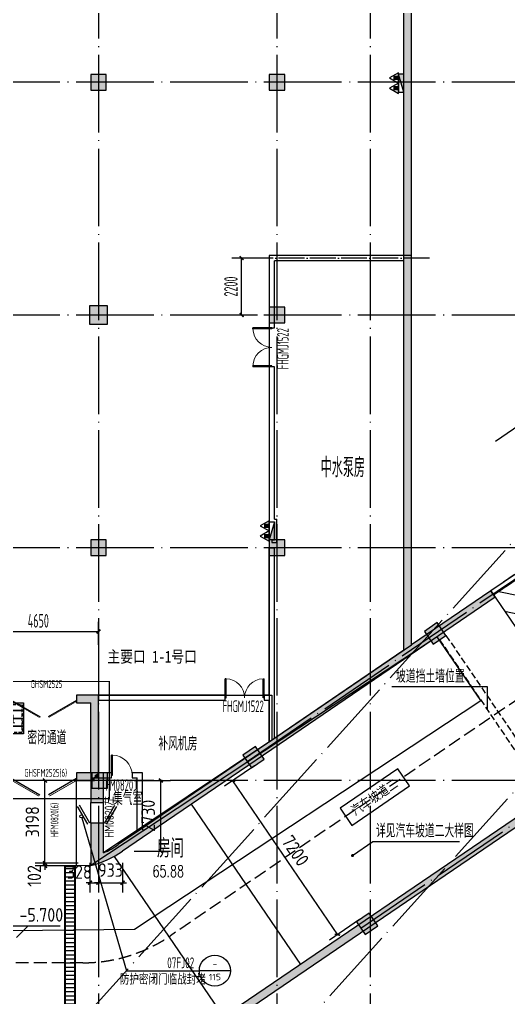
# Model space of a CAD drawing. Extents: x -473190 to 2138458, y -81875 to 2633646.
# Drawn here: x 637639 to 656534, y 84552 to 122368 of the extents above; entities that cross this region are included whole.
import ezdxf
from ezdxf.enums import TextEntityAlignment as Align

# ---------------------------------------------------------------- set-up
doc = ezdxf.new("R2010")
doc.units = 0
doc.header["$LTSCALE"] = 1000
for name, pattern in [('__DASH', [0.35, 0.25, -0.1]), ('DASH', [0.35, 0.25, -0.1]), ('DOTE', [2.42, 2, -0.2, 0.02, -0.2])]:
    doc.linetypes.add(name, pattern=pattern)
for name, color, linetype in [('03小品', 2, 'Continuous'), ('A-COLUMN', 2, 'Continuous'), ('A-ROOM_NAME', 23, 'Continuous'), ('A-SPACE_SHAR', 4, 'Continuous'), ('A-WALL', 2, 'Continuous'), ('DIM_ELEV', 3, 'Continuous'), ('DIM_IDEN', 3, 'Continuous'), ('DIM_LEAD', 3, 'Continuous'), ('DIM_SYMB', 3, 'Continuous'), ('DOOR_FIRE', 4, 'Continuous'), ('DOOR_FIRE_TEXT', 7, 'Continuous'), ('DOTE', 1, 'DOTE'), ('PUB_DIM', 3, 'Continuous'), ('PUB_HATCH', 8, 'Continuous'), ('PUB_TEXT', 7, 'Continuous'), ('RF-JSK', 9, 'Continuous'), ('RF-KTK', 210, 'Continuous'), ('RF-M', 4, 'Continuous'), ('RF-MBH', 11, 'Continuous'), ('RF-QT', 30, 'Continuous'), ('SPACE', 7, 'Continuous'), ('W-EQUIP_消火栓', 7, 'Continuous'), ('W-EQUIP_灭火器', 7, 'Continuous'), ('图层1', 7, 'Continuous'), ('索引线', 252, 'Continuous'), ('雨棚投影', 147, 'Continuous')]:
    doc.layers.add(name, color=color, linetype=linetype)
doc.layers.add('RF-WZ', color=110, linetype='Continuous', lineweight=0)
doc.styles.add('8B2_01', font='simhei.ttf', dxfattribs={"width": 0.8})
doc.styles.add('8B2_02', font='tssdeng.shx', dxfattribs={"width": 0.6, "bigfont": 'TSSDCHN.shx'})
doc.styles.add('_TCH_DIM_T3', font='tssdeng.shx', dxfattribs={"width": 0.564706, "bigfont": '@@@tssdchn.shx'})
doc.styles.add('_TCH_SPACE', font='SIMPLEX', dxfattribs={"height": 5, "bigfont": 'GBCBIG'})
doc.styles.add('_TCH_WINDOW', font='tssdeng.shx', dxfattribs={"width": 0.8, "height": 3.5, "bigfont": 'tssdchn.shx'})
doc.styles.get("Standard").update_dxf_attribs({"font": 'gbenor.shx', "bigfont": 'gbcbig.shx'})
doc.styles.add('STANDARD_T3', font='gbenor.shx', dxfattribs={"bigfont": 'gbcbig.shx'})
doc.styles.add('TYDG_01', font='', dxfattribs={"width": 0.8})
doc.styles.add('TYDG_02', font='TSSDENG', dxfattribs={"width": 0.8, "bigfont": 'TSSDCHN'})
doc.styles.get('TYDG_01').set_extended_font_data('SimSun')
doc.dimstyles.new('_TCH_ARCH&&150', dxfattribs={"dimtxt": 525, "dimasz": 150, "dimexe": 375, "dimexo": 450, "dimgap": 150, "dimtad": 1, "dimdec": 0, "dimzin": 0, "dimdsep": 46, "dimtxsty": '_TCH_DIM_T3', "dimblk": 'ARCHTICK', "dimcen": 0.09, "dimclrt": 7, "dimazin": 2, "dimtfac": 1, "dimtdec": 0, "dimtix": 1, "dimtmove": 2, "dimatfit": 3, "dimfxl": 0, "dimtolj": 1, "dimtzin": 0, "dimarcsym": 0})
doc.dimstyles.new('STANDARD&&150', dxfattribs={"dimtxt": 525, "dimasz": 150, "dimexe": 375, "dimexo": 450, "dimgap": 225, "dimtad": 1, "dimdec": 0, "dimzin": 0, "dimdsep": 46, "dimtxsty": 'STANDARD_T3', "dimblk": 'ARCHTICK', "dimcen": 0.09, "dimadec": 0, "dimazin": 0, "dimtfac": 1, "dimtdec": 0, "dimtix": 1, "dimtmove": 2, "dimatfit": 3, "dimfxl": 0, "dimtolj": 1, "dimtzin": 0, "dimarcsym": 0})

# ---------------------------------------------------------------- blocks, each defined once
blk = doc.blocks.new('_ArchTick')
at = {"color": 0, "linetype": 'ByBlock', "const_width": 0.4}
blk.add_lwpolyline([(-0.5, -0.5), (0.5, 0.5)], dxfattribs=at)
blk = doc.blocks.new('*D5266')
at = {"layer": 'Defpoints', "color": 0, "transparency": 16777216}
for p in [(203134, -85906), (198484, -86868), (203134, -86868)]:
    blk.add_point(p, dxfattribs=at)
at = {"layer": 'PUB_DIM', "color": 0, "lineweight": -2, "transparency": 16777216}
for p, q in [((198484, -86418), (198484, -85531)), ((203134, -86418), (203134, -85531)), ((198484, -85906), (203134, -85906))]:
    blk.add_line(p, q, dxfattribs=at)
at = {"layer": 'PUB_DIM', "color": 0, "lineweight": -2, "transparency": 16777216, "xscale": 150, "yscale": 150, "zscale": 150, "rotation": 180}
blk.add_blockref('_ArchTick', (198484, -85906), dxfattribs=at)
at = {"layer": 'PUB_DIM', "color": 0, "lineweight": -2, "transparency": 16777216, "xscale": 150, "yscale": 150, "zscale": 150}
blk.add_blockref('_ArchTick', (203134, -85906), dxfattribs=at)
at = {"layer": 'PUB_DIM', "color": 7, "transparency": 16777216, "insert": (200809, -85494), "char_height": 525, "attachment_point": 5, "style": '_TCH_DIM_T3'}
blk.add_mtext('\\A1;4650', dxfattribs=at)
blk = doc.blocks.new('A$C4F5A101F')
at = {"layer": 'DOTE', "color": 16, "linetype": 'DOTE', "ltscale": 1.5}
for p, q in [((-88989.7, 16373.7), (-88989.7, -213765.2)), ((-78489.7, 16373.7), (-78489.7, -213765.2)), ((-39660.8, -35507.4), (-180399, -35507.4)), ((-39660.8, -44507.4), (-180399, -44507.4)), ((-39660.8, -53507.4), (-180399, -53507.4)), ((-39660.8, -62507.4), (-168489.7, -62507.4))]:
    blk.add_line(p, q, dxfattribs=at)
at = {"layer": 'DOTE', "color": 127, "linetype": 'DOTE', "ltscale": 1.5}
for p, q in [((-82089.7, 16373.7), (-82089.7, -213765.2)), ((-204013.3, -198812), (-71274.2, -51390.3)), ((-199059.6, -203024.4), (-66443.7, -55739.6))]:
    blk.add_line(p, q, dxfattribs=at)
at = {"layer": 'DOTE', "color": 16, "linetype": 'DOTE', "ltscale": 1.5}
for points in [[(-83244.8, -61776.3), (-69420.2, -52353.8)], [(-78851.9, -68221.5), (-65027.3, -58799)]]:
    blk.add_lwpolyline(points, dxfattribs=at)
blk = doc.blocks.new('*D5556')
at = {"layer": 'Defpoints', "color": 0, "transparency": 16777216}
for p in [(174209, -25350), (175275, -25350), (175275, -27550)]:
    blk.add_point(p, dxfattribs=at)
at = {"layer": 'PUB_DIM', "color": 0, "lineweight": -2, "transparency": 16777216}
for p, q in [((174825, -25350), (173834, -25350)), ((174209, -27550), (174209, -25350)), ((174825, -27550), (173834, -27550))]:
    blk.add_line(p, q, dxfattribs=at)
at = {"layer": 'PUB_DIM', "color": 0, "lineweight": -2, "transparency": 16777216, "xscale": 150, "yscale": 150, "zscale": 150}
for p, rotation in [((174209, -25350), 90), ((174209, -27550), 270)]:
    blk.add_blockref('_ArchTick', p, dxfattribs=dict(at, rotation=rotation))
at = {"layer": 'PUB_DIM', "color": 7, "transparency": 16777216, "insert": (173796, -26450), "char_height": 525, "attachment_point": 5, "rotation": 90, "style": '_TCH_DIM_T3'}
blk.add_mtext('\\A1;2200', dxfattribs=at)
blk = doc.blocks.new('A$C2EE74A0F')
for p, q in [((-27507, -27824), (-31731, -21627)), ((-30481, -29852), (-34705, -23655))]:
    blk.add_line(p, q)
at = {"layer": 'DIM_SYMB'}
blk.add_lwpolyline([(-3334, 3799), (-11520, -1810), (-11437, -2135), (-11885, -1678), (-11799, -2001), (-19985, -7610)], dxfattribs=at)
at = {"layer": '雨棚投影', "linetype": 'DASH', "lineweight": -3, "ltscale": 2}
for p, q in [((-169, 248), (-20166, -13382)), ((-56, 83), (-20054, -13547))]:
    blk.add_line(p, q, dxfattribs=at)
blk.add_lwpolyline([(1781, -3324), (-32547, -26721, -0.150689), (-35926, -27764), (-40729, -27764)], format="xyb", dxfattribs=at)
blk = doc.blocks.new('A$C175670D0')
at = {"layer": 'A-SPACE_SHAR'}
for p, q in [((-8095, 23800, 0), (-8098, 0)), ((3, 23800), (-8095, 23800, 0)), ((-7900, 23800, 0), (-7900, 0, 0)), ((-4048, 0, 0), (-4048, 23800, 0)), ((-198, 23800, 0), (-198, 0, 0)), ((0, 23800, 0), (0, 0, 0)), ((-8098, 0), (0, 0))]:
    blk.add_line(p, q, dxfattribs=at)
at = {"layer": 'A-SPACE_SHAR', "elevation": 0}
for points in [[(-7901, 21247), (-5279, 23800)], [(-7901, 22248), (-6306, 23800)], [(-7901, 23248), (-7334, 23800)], [(-7900, 20247), (-4251, 23800)], [(-3847, 23800), (-198, 20247)], [(-2820, 23800), (-199, 21247)], [(-1793, 23800), (-199, 22248)], [(-766, 23800), (-199, 23248)], [(-7899, 19248), (-4047, 22998), (-197, 19248)], [(-7900, 18249), (-4049, 21999), (-198, 18249)], [(-7899, 17249), (-4048, 20999), (-197, 17249)], [(-7899, 16249), (-4048, 19999), (-197, 16249)], [(-7900, 15250), (-4048, 19000), (-197, 15250)], [(-7900, 14250), (-4048, 18000), (-197, 14250)], [(-7900, 13250), (-4048, 17000), (-198, 13250)], [(-7900, 12250), (-4048, 16000), (-198, 12250)], [(-7900, 11250), (-4048, 15000), (-198, 11250)], [(-7900, 10250), (-4048, 14000), (-198, 10250)], [(-7900, 9250), (-4048, 13000), (-198, 9250)], [(-7900, 8250), (-4048, 12000), (-198, 8250)], [(-7900, 7250), (-4048, 11000), (-198, 7250)], [(-7900, 6250), (-4048, 10000), (-198, 6250)], [(-7900, 5250), (-4048, 9000), (-198, 5250)], [(-7900, 4250), (-4048, 8000), (-198, 4250)], [(-7900, 3250), (-4048, 7000), (-198, 3250)], [(-7900, 2250), (-4048, 6000), (-198, 2250)], [(-7900, 1250), (-4048, 5000), (-198, 1250)], [(-7900, 250), (-4048, 4000), (-198, 250)], [(-7150, 0), (-4048, 3000), (-1050, 0)], [(-6150, 0), (-4048, 2000), (-2050, 0)], [(-5150, 0), (-4048, 1000), (-3050, 0)]]:
    blk.add_lwpolyline(points, dxfattribs=at)
blk = doc.blocks.new('$TwtSys$00000434')
for p, q in [((-0.5, 0.5), (-0.5, -0.5)), ((-0.5, -0.5), (0.5, 0.5)), ((0.5, 0.5), (-0.5, 0.5)), ((0.5, -0.5), (0.5, 0.5)), ((-0.5, -0.5), (0.5, -0.5))]:
    blk.add_line(p, q)
blk.add_solid([(0.5, -0.5), (0.5, 0.5), (-0.5, -0.5)])
blk = doc.blocks.new('$TwtSys$00000546')
h = blk.add_hatch()
h.set_pattern_fill('ANSI31', color=256, scale=200, style=0)
h.set_pattern_definition([(45, (-38543.802, -6670.83), (-17.67767, 17.67767), [])])
h.paths.add_polyline_path([(-65, 174), (65, 174), (65, 44), (-65, 44)])
for points in [[(0, 344), (-198, 0), (198, 0)], [(-65, 174), (65, 174), (65, 44), (-65, 44)]]:
    blk.add_lwpolyline(points, close=True)
blk = doc.blocks.new('RFJSK1')
at = {"layer": 'RF-JSK'}
for p, q in [((220418, 104411), (220418, 104351)), ((221398, 104411), (221398, 104351)), ((220418, 104111), (220418, 104051)), ((221398, 104111), (221398, 104051)), ((220418, 103811), (220418, 103751)), ((221398, 103811), (221398, 103751)), ((220418, 103511), (220418, 103451)), ((221398, 103511), (221398, 103451))]:
    blk.add_line(p, q, dxfattribs=at)
for points in [[(220408, 104531), (221408, 104531), (221408, 103331), (220408, 103331), (220408, 104531)], [(220408, 104411), (220408, 104531), (221408, 104531), (221408, 104411)], [(220408, 104411), (220448, 104411), (220448, 104351), (220408, 104351)], [(221408, 104411), (221368, 104411), (221368, 104351), (221408, 104351)], [(221408, 104351), (221408, 104231), (220408, 104231), (220408, 104351)], [(220408, 104111), (220408, 104231), (221408, 104231), (221408, 104111)], [(220408, 104111), (220448, 104111), (220448, 104051), (220408, 104051)], [(221408, 104051), (221408, 103931), (220408, 103931), (220408, 104051)], [(221408, 104111), (221368, 104111), (221368, 104051), (221408, 104051)], [(220408, 103811), (220408, 103931), (221408, 103931), (221408, 103811)], [(220408, 103811), (220448, 103811), (220448, 103751), (220408, 103751)], [(221408, 103751), (221408, 103631), (220408, 103631), (220408, 103751)], [(220408, 103511), (220408, 103631), (221408, 103631), (221408, 103511)], [(221408, 103811), (221368, 103811), (221368, 103751), (221408, 103751)], [(220408, 103511), (220448, 103511), (220448, 103451), (220408, 103451)], [(221408, 103451), (221408, 103331), (220408, 103331), (220408, 103451)], [(221408, 103511), (221368, 103511), (221368, 103451), (221408, 103451)]]:
    blk.add_lwpolyline(points, dxfattribs=at)
at = {"layer": 'RF-JSK', "linetype": '__DASH', "ltscale": 0.5}
blk.add_lwpolyline([(220468, 104471), (221348, 104471), (221348, 103391), (220468, 103391)], close=True, dxfattribs=at)
at = {"layer": 'RF-JSK', "color": 110, "style": 'TYDG_01', "width": 0.8}
blk.add_text('K1', height=339.9, dxfattribs=at).set_placement((220727, 103744))
blk = doc.blocks.new('$DorLib2D$00000002')
for p, q in [((-0.5, 0), (-0.5, 0.4875)), ((-0.475, 0.4875), (-0.5, 0.4875)), ((-0.475, 0), (-0.475, 0.4875)), ((0.475, 0), (0.475, 0.4875)), ((0.475, 0.4875), (0.5, 0.4875)), ((0.5, 0), (0.5, 0.4875)), ((-0.5, 0), (-0.475, 0)), ((0.5, 0), (0.475, 0))]:
    blk.add_line(p, q)
at = {"lineweight": 13}
for centre, start, end in [((-0.4875, 0), 0, 88.53072), ((0.4875, 0), 91.46928, 180)]:
    blk.add_arc(centre, 0.4875, start, end, dxfattribs=at)
blk = doc.blocks.new('$DorLib2D$00000001')
for p, q in [((0.45, 0.975), (0.5, 0.975)), ((0.45, 0), (0.45, 0.975)), ((0.5, 0), (0.5, 0.975)), ((0.5, 0), (0.45, 0))]:
    blk.add_line(p, q)
at = {"lineweight": 13}
blk.add_arc((0.475, 0), 0.975, 91.4693, 180, dxfattribs=at)
blk = doc.blocks.new('$DorLib2D$00000207')
at = {"color": 0}
for p, q in [((-0.5, 0.031), (-0.067, 0.281)), ((0.5, 0.031), (0.067, 0.281))]:
    blk.add_line(p, q, dxfattribs=at)
at = {"color": 0, "const_width": 0.0125}
for points in [[(-0.513, 0.053), (-0.079, 0.303)], [(0.513, 0.053), (0.079, 0.303)]]:
    blk.add_lwpolyline(points, dxfattribs=at)
blk = doc.blocks.new('$DorLib2D$00000209')
at = {"color": 0}
for p, q in [((-0.5, 0.021), (-0.062, 0.274)), ((0.5, 0.021), (0.062, 0.274))]:
    blk.add_line(p, q, dxfattribs=at)
at = {"color": 0, "const_width": 0.00833}
for points in [[(-0.508, 0.035), (-0.07, 0.288)], [(0.508, 0.035), (0.07, 0.288)]]:
    blk.add_lwpolyline(points, dxfattribs=at)
blk = doc.blocks.new('$DorLib2D$00000196')
at = {"color": 0}
for p, q in [((-0.5, 0.357), (0.366, 0.857)), ((-0.557, -0.456), (0.309, -0.956)), ((-0.5, -0.357), (0.366, -0.857))]:
    blk.add_line(p, q, dxfattribs=at)
at = {"color": 0, "const_width": 0.0714}
blk.add_lwpolyline([(-0.557, 0.456), (0.309, 0.956)], dxfattribs=at)
blk = doc.blocks.new('rfk')
at = {"layer": 'PUB_HATCH'}
for points in [[(537048.2, -702560.2), (537348.2, -702560.2), (537348.2, -664885.2), (537148.2, -664918.6), (537048.2, -665085.2)], [(537148.2, -717773.4), (537348.2, -717516.1), (537348.2, -702560.2), (537048.2, -702560.2), (537048.2, -717720.6)], [(540410.9, -715428.6), (537348.2, -717516.1), (537148.2, -717773.4), (537048.2, -718083.6), (540579.8, -715676.5)], [(537148.2, -717773.4), (537048.2, -717720.6), (531779.2, -721311.8), (531948.2, -721559.7), (537048.2, -718083.6)], [(525248.2, -719460.2), (524398.2, -719460.2), (524398.2, -719760.2), (524948.2, -719760.2)], [(525098.2, -722560.2), (525248.2, -722460.2), (525248.2, -719460.2), (524948.2, -719760.2), (524948.2, -722460.2)], [(531948.2, -721559.7), (531779.2, -721311.8), (526779.2, -724719.7), (526948.2, -724967.6)], [(544803.8, -721873.8), (530404.7, -731687.9), (530573.7, -731935.8), (544972.8, -722121.7)], [(524948.2, -722460.2), (524398.2, -722460.2), (524398.2, -722760.2), (525098.2, -722760.2), (525098.2, -722560.2)], [(524948.2, -722460.2), (524948.2, -723610.2), (525448.2, -723610.2), (525448.2, -722460.2)], [(524948.2, -722760.2), (525248.2, -722460.2), (525098.2, -722560.2), (525098.2, -722760.2)], [(525248.2, -722660.2), (525248.2, -722460.2), (524948.2, -722760.2), (524948.2, -722660.2)], [(525448.2, -725558.5), (525448.2, -724410.2), (524948.2, -724410.2), (524948.2, -726052.9)], [(526948.2, -724967.6), (526779.2, -724719.7), (526011.8, -725242.7), (526180.8, -725490.6)], [(525448.2, -725558.5), (524948.2, -726052.9, 0.0852886), (526180.7, -725490.5), (526011.7, -725242.6, -0.0437339)]]:
    blk.add_hatch(color=256, dxfattribs=at).paths.add_polyline_path(points)
for points in [[(531848.2, -702460.2), (531848.2, -721264.8), (537348.2, -717516.1), (537349.3, -702460.2), (531848.2, -702460.2)], [(521898.2, -722760.2), (521898.2, -726060.2), (521898.2, -728560.2), (526640.5, -728514.9), (540031.6, -719665.6), (538339.2, -717203.7), (524948.2, -726052.9), (524398.7, -726060.2), (524398.7, -722760.2)], [(525248.2, -719460.2), (531948.2, -719460.2), (531948.2, -721196.6), (525448.2, -725558.5), (525448.2, -722460.2), (525248.2, -722460.2), (525248.2, -719460.2)]]:
    blk.add_lwpolyline(points)
at = {"layer": 'A-WALL'}
for p, q in [((537048.2, -702460.2), (531848.2, -702460.2)), ((531848.2, -702460.2), (531848.2, -705260.2)), ((537048.2, -702660.2), (532048.2, -702660.2)), ((532048.2, -705260.2), (532048.2, -702660.2)), ((531848.2, -705260.2), (532048.2, -705260.2)), ((532048.2, -706760.2), (531848.2, -706760.2)), ((531848.2, -706760.2), (531848.2, -712760.2)), ((532048.2, -712660.2), (532048.2, -706760.2)), ((531848.2, -712760.2), (532048.2, -712760.2)), ((532048.2, -712660.2), (532148.2, -712660.2)), ((532048.2, -713460.2), (532048.2, -712760.2)), ((532148.2, -713510.2), (532148.2, -712660.2)), ((531948.2, -713460.2), (532048.2, -713460.2)), ((531948.2, -713460.2), (531948.2, -713560.2)), ((531948.2, -713560.2), (532048.2, -713560.2)), ((532048.2, -713560.2), (532048.2, -713560.2)), ((532048.2, -713560.2), (532148.2, -713560.2)), ((532148.2, -713560.2), (532148.2, -713510.2)), ((531848.2, -719460.2), (531848.2, -713760.2)), ((531848.2, -713760.2), (532048.2, -713760.2)), ((532048.2, -719660.2), (532048.2, -713760.2)), ((530148.2, -719460.2), (525248.2, -719460.2)), ((525248.2, -719460.2), (525248.2, -719660.2)), ((530148.2, -719660.2), (530148.2, -719460.2)), ((531848.2, -719460.2), (531648.2, -719460.2)), ((531648.2, -719460.2), (531648.2, -719660.2)), ((525248.2, -719660.2), (530148.2, -719660.2)), ((531648.2, -719660.2), (531848.2, -719660.2)), ((531848.2, -721264.8), (531848.2, -719660.2)), ((532048.2, -721128.5), (532048.2, -719660.2)), ((525748.2, -722460.2), (525248.2, -722460.2)), ((525248.2, -722660.2), (525748.2, -722660.2)), ((525748.2, -722660.2), (525748.2, -722460.2)), ((526948.2, -722460.2), (526548.2, -722460.2)), ((526548.2, -722460.2), (526548.2, -722660.2)), ((526548.2, -722660.2), (526748.2, -722660.2)), ((526748.2, -724740.9), (526748.2, -722660.2)), ((526948.2, -724604.5), (526948.2, -722460.2))]:
    blk.add_line(p, q, dxfattribs=at)
at = {"layer": 'RF-M'}
for p, q in [((524948.2, -724410.2), (524948.2, -723610.2)), ((525448.2, -724410.2), (525448.2, -723610.2))]:
    blk.add_line(p, q, dxfattribs=at)
at = {"layer": 'RF-QT'}
for p, q in [((537048.2, -702560.2), (537048.2, -665085.2)), ((537348.2, -702560.2), (537348.2, -664885.2)), ((537048.2, -717720.6), (537048.2, -702560.2)), ((537348.2, -717516.1), (537348.2, -702560.2)), ((540410.9, -715428.6), (537348.2, -717516.1)), ((540579.8, -715676.5), (540410.9, -715428.6)), ((540579.8, -715676.5), (537048.2, -718083.6)), ((537048.2, -717720.6), (531779.2, -721311.8)), ((537048.2, -718083.6), (531948.2, -721559.7)), ((525248.2, -719460.2), (524398.2, -719460.2)), ((524398.2, -719460.2), (524398.2, -719760.2)), ((525248.2, -722460.2), (525248.2, -719460.2)), ((524398.2, -719760.2), (524948.2, -719760.2)), ((524948.2, -722460.2), (524948.2, -719760.2)), ((531779.2, -721311.8), (526779.2, -724719.7)), ((531948.2, -721559.7), (526948.2, -724967.6)), ((544803.8, -721873.8), (530404.7, -731687.9)), ((544972.8, -722121.7), (530573.7, -731935.8)), ((524948.2, -722460.2), (524398.2, -722460.2)), ((524398.2, -722460.2), (524398.2, -722760.2)), ((524948.2, -722460.2), (524948.2, -723610.2)), ((525448.2, -722460.2), (524948.2, -722460.2)), ((524948.2, -722660.2), (524948.2, -722760.2)), ((524948.2, -722660.2), (525248.2, -722660.2)), ((525248.2, -722460.2), (525248.2, -722460.2)), ((525248.2, -722660.2), (525248.2, -722460.2)), ((525448.2, -723610.2), (525448.2, -722460.2)), ((524398.2, -722760.2), (525098.2, -722760.2)), ((524948.2, -722760.2), (525098.2, -722760.2)), ((524948.2, -723610.2), (525448.2, -723610.2)), ((525448.2, -724410.2), (524948.2, -724410.2)), ((524948.2, -724410.2), (524948.2, -726052.9)), ((525448.2, -725558.5), (525448.2, -724410.2)), ((526779.2, -724719.7), (526011.8, -725242.7)), ((526948.2, -724967.6), (526180.8, -725490.6))]:
    blk.add_line(p, q, dxfattribs=at)
for radius, start in [(3700, 294.2607), (4000, 284.77788)]:
    blk.add_arc((523927.9, -722185.2), radius, start, 304.27739, dxfattribs=at)
at = {"layer": 'DOOR_FIRE'}
ref = blk.add_blockref('$DorLib2D$00000002', (531948.2, -706010.2), dxfattribs=dict(at, xscale=1500, yscale=1500, zscale=200, rotation=90))
ref.add_attrib('A', 'FHGMJ1522', (532599.4, -706858.3), dxfattribs={"layer": 'DOOR_FIRE_TEXT', "height": 446.25, "rotation": 90, "style": '_TCH_WINDOW', "width": 0.564706})
ref = blk.add_blockref('$DorLib2D$00000002', (530898.2, -719560.2), dxfattribs=dict(at, xscale=-1500, yscale=-1500, zscale=200, rotation=180))
ref.add_attrib('A', 'FHGMJ1522', (530050.1, -720111.5), dxfattribs={"layer": 'DOOR_FIRE_TEXT', "height": 446.25, "style": '_TCH_WINDOW', "width": 0.564706})
ref = blk.add_blockref('$DorLib2D$00000001', (526148.2, -722560.2), dxfattribs=dict(at, xscale=800, yscale=-800, zscale=200, rotation=180))
ref.add_attrib('A', 'FM0820J', (525508.5, -723163.3), dxfattribs={"layer": 'DOOR_FIRE_TEXT', "height": 446.25, "style": '_TCH_WINDOW', "width": 0.564706})
at = {"layer": 'RF-JSK', "linetype": 'ByBlock'}
blk.add_blockref('RFJSK1', (300940, -824290.8), dxfattribs=at)
at = {"layer": 'RF-M'}
ref = blk.add_blockref('$DorLib2D$00000209', (523148.2, -719610.2), dxfattribs=dict(at, xscale=-2500, yscale=2500, zscale=300, rotation=180.0000000000377))
ref.add_attrib('A', 'GHSM2525', (522628, -719179.1), dxfattribs={"layer": 'RF-MBH', "height": 297.5, "style": '_TCH_WINDOW', "width": 0.564706})
ref = blk.add_blockref('$DorLib2D$00000207', (523148.2, -722610.2), dxfattribs=dict(at, xscale=-2500, yscale=2500, zscale=300, rotation=180))
ref.add_attrib('A', 'GHSFM2525(6)', (522382.5, -722613.5), dxfattribs={"layer": 'RF-MBH', "height": 297.5, "style": '_TCH_WINDOW', "width": 0.564706})
ref = blk.add_blockref('$DorLib2D$00000196', (525198.2, -724010.2), dxfattribs=dict(at, xscale=800, yscale=800, zscale=500, rotation=90))
ref.add_attrib('A', 'HFM0820(6)', (523700.3, -724956.3), dxfattribs={"layer": 'RF-MBH', "height": 297.5, "rotation": 90, "style": '_TCH_WINDOW', "width": 0.564706})
at = {"layer": 'A-ROOM_NAME', "color": 1, "style": '8B2_01', "width": 0.8}
blk.add_text('汽车坡道二', height=375.53, rotation=34.42182, dxfattribs=at).set_placement((535170.7, -724133.9))
at = {"layer": 'RF-M', "color": 11, "style": '_TCH_WINDOW', "width": 0.8}
blk.add_text('HM0820左', height=350, rotation=90, dxfattribs=at).set_placement((525840.7, -724972.4))
at = {"layer": 'RF-WZ', "style": '8B2_02', "width": 0.6}
for s, p in [('密闭通道', (522498.4, -721364.7, -150)), ('集气室', (525809.7, -723718.8))]:
    blk.add_text(s, height=525, dxfattribs=at).set_placement(p)
at = {"layer": 'SPACE', "style": '_TCH_SPACE'}
blk.add_text('房间', height=723.4, dxfattribs=at).set_placement((527509.8, -725746))
at = {"layer": 'SPACE', "style": '_TCH_SPACE', "width": 0.705882}
blk.add_text('65.88', height=446.25, dxfattribs=at).set_placement((527338.6, -726494.1))
blk = doc.blocks.new('*D3481')
at = {"layer": 'Defpoints', "color": 0, "transparency": 16777216}
for p in [(638621, 89745), (640359, 89745), (640359, 89642)]:
    blk.add_point(p, dxfattribs=at)
at = {"layer": 'PUB_DIM', "color": 0, "lineweight": -2, "transparency": 16777216}
for p, q in [((639909, 89745), (638246, 89745)), ((639909, 89642), (638246, 89642)), ((638621, 89745), (638621, 89895)), ((638621, 89642), (638621, 89745)), ((638621, 89642), (638621, 89492))]:
    blk.add_line(p, q, dxfattribs=at)
at = {"layer": 'PUB_DIM', "color": 0, "lineweight": -2, "transparency": 16777216, "xscale": 150, "yscale": 150, "zscale": 150}
for p, rotation in [((638621, 89745), 270), ((638621, 89642), 90)]:
    blk.add_blockref('_ArchTick', p, dxfattribs=dict(at, rotation=rotation))
at = {"layer": 'PUB_DIM', "color": 0, "transparency": 16777216, "insert": (638208, 89250), "char_height": 525, "attachment_point": 5, "rotation": 90, "style": 'STANDARD_T3'}
blk.add_mtext('\\A1;102', dxfattribs=at)
blk = doc.blocks.new('*D3482')
at = {"layer": 'Defpoints', "color": 0, "transparency": 16777216}
for p in [(638621, 92942), (640359, 92942), (640359, 89745)]:
    blk.add_point(p, dxfattribs=at)
at = {"layer": 'PUB_DIM', "color": 0, "lineweight": -2, "transparency": 16777216}
for p, q in [((639909, 92942), (638246, 92942)), ((638621, 89745), (638621, 92942)), ((639909, 89745), (638246, 89745))]:
    blk.add_line(p, q, dxfattribs=at)
at = {"layer": 'PUB_DIM', "color": 0, "lineweight": -2, "transparency": 16777216, "xscale": 150, "yscale": 150, "zscale": 150}
for p, rotation in [((638621, 92942), 90), ((638621, 89745), 270)]:
    blk.add_blockref('_ArchTick', p, dxfattribs=dict(at, rotation=rotation))
at = {"layer": 'PUB_DIM', "color": 0, "transparency": 16777216, "insert": (638133, 91344), "char_height": 525, "attachment_point": 5, "rotation": 90, "style": 'STANDARD_T3'}
blk.add_mtext('\\A1;3198', dxfattribs=at)
blk = doc.blocks.new('*D3483')
at = {"layer": 'Defpoints', "color": 0, "transparency": 16777216}
for p in [(641620, 92942), (643096, 92942), (641620, 90212)]:
    blk.add_point(p, dxfattribs=at)
at = {"layer": 'PUB_DIM', "color": 0, "lineweight": -2, "transparency": 16777216}
for p, q in [((642070, 92942), (643471, 92942)), ((643096, 90212), (643096, 92942)), ((642070, 90212), (643471, 90212))]:
    blk.add_line(p, q, dxfattribs=at)
at = {"layer": 'PUB_DIM', "color": 0, "lineweight": -2, "transparency": 16777216, "xscale": 150, "yscale": 150, "zscale": 150}
for p, rotation in [((643096, 92942), 90), ((643096, 90212), 270)]:
    blk.add_blockref('_ArchTick', p, dxfattribs=dict(at, rotation=rotation))
at = {"layer": 'PUB_DIM', "color": 0, "transparency": 16777216, "insert": (642608, 91577), "char_height": 525, "attachment_point": 5, "rotation": 90, "style": 'STANDARD_T3'}
blk.add_mtext('\\A1;2730', dxfattribs=at)
blk = doc.blocks.new('*D3484')
at = {"layer": 'Defpoints', "color": 0, "transparency": 16777216}
for p in [(640687, 90212), (641620, 90212), (641620, 88989)]:
    blk.add_point(p, dxfattribs=at)
at = {"layer": 'PUB_DIM', "color": 0, "lineweight": -2, "transparency": 16777216}
for p, q in [((640687, 89762), (640687, 88614)), ((641620, 89762), (641620, 88614)), ((640687, 88989), (640537, 88989)), ((640687, 88989), (641620, 88989)), ((641620, 88989), (641770, 88989))]:
    blk.add_line(p, q, dxfattribs=at)
at = {"layer": 'PUB_DIM', "color": 0, "lineweight": -2, "transparency": 16777216, "xscale": 150, "yscale": 150, "zscale": 150}
blk.add_blockref('_ArchTick', (640687, 88989), dxfattribs=at)
at = {"layer": 'PUB_DIM', "color": 0, "lineweight": -2, "transparency": 16777216, "xscale": 150, "yscale": 150, "zscale": 150, "rotation": 180}
blk.add_blockref('_ArchTick', (641620, 88989), dxfattribs=at)
at = {"layer": 'PUB_DIM', "color": 0, "transparency": 16777216, "insert": (641154, 89477), "char_height": 525, "attachment_point": 5, "style": 'STANDARD_T3'}
blk.add_mtext('\\A1;933', dxfattribs=at)
blk = doc.blocks.new('*D3485')
at = {"layer": 'Defpoints', "color": 0, "transparency": 16777216}
for p in [(640359, 90212), (640687, 90212), (640687, 88989)]:
    blk.add_point(p, dxfattribs=at)
at = {"layer": 'PUB_DIM', "color": 0, "lineweight": -2, "transparency": 16777216}
for p, q in [((640359, 89762), (640359, 88614)), ((640687, 89762), (640687, 88614)), ((640359, 88989), (640209, 88989)), ((640359, 88989), (640687, 88989)), ((640687, 88989), (640837, 88989))]:
    blk.add_line(p, q, dxfattribs=at)
at = {"layer": 'PUB_DIM', "color": 0, "lineweight": -2, "transparency": 16777216, "xscale": 150, "yscale": 150, "zscale": 150}
blk.add_blockref('_ArchTick', (640359, 88989), dxfattribs=at)
at = {"layer": 'PUB_DIM', "color": 0, "lineweight": -2, "transparency": 16777216, "xscale": 150, "yscale": 150, "zscale": 150, "rotation": 180}
blk.add_blockref('_ArchTick', (640687, 88989), dxfattribs=at)
at = {"layer": 'PUB_DIM', "color": 0, "transparency": 16777216, "insert": (639947, 89402), "char_height": 525, "attachment_point": 5, "style": 'STANDARD_T3'}
blk.add_mtext('\\A1;328', dxfattribs=at)
blk = doc.blocks.new('*D3490')
at = {"layer": 'Defpoints', "color": 0, "transparency": 16777216}
for p in [(647097, 93764), (651152, 87814), (649925, 86978)]:
    blk.add_point(p, dxfattribs=at)
at = {"layer": 'PUB_DIM', "color": 0, "lineweight": -2, "transparency": 16777216}
for p, q in [((646725, 93510), (645561, 92716)), ((645870, 92928), (649925, 86978)), ((650780, 87561), (649616, 86767))]:
    blk.add_line(p, q, dxfattribs=at)
at = {"layer": 'PUB_DIM', "color": 0, "lineweight": -2, "transparency": 16777216, "xscale": 150, "yscale": 150, "zscale": 150}
for p, rotation in [((645870, 92928), 124.2773704661122), ((649925, 86978), 304.2773704661122)]:
    blk.add_blockref('_ArchTick', p, dxfattribs=dict(at, rotation=rotation))
at = {"layer": 'PUB_DIM', "color": 0, "transparency": 16777216, "insert": (648301, 90227), "char_height": 525, "attachment_point": 5, "rotation": 304.2774, "style": 'STANDARD_T3'}
blk.add_mtext('\\A1;7200', dxfattribs=at)
blk = doc.blocks.new('_FZH')
blk.add_lwpolyline([(-0.5, -0.5), (0.5, -0.5), (0.5, 0.5), (-0.5, 0.5)], close=True)
at = {"layer": 'PUB_HATCH'}
blk.add_solid([(-0.5, -0.5), (0.5, -0.5), (-0.5, 0.5), (0.5, 0.5)], dxfattribs=at)
blk = doc.blocks.new('A$C3672542B')
at = {"layer": '03小品'}
h = blk.add_hatch(dxfattribs=at)
h.set_pattern_fill('ANSI31', color=8, scale=100, angle=495, style=0)
h.set_pattern_definition([(180, (-564912.22, 2991488.16), (-2e-12, -158.75), [])])
h.paths.add_polyline_path([(202203.7, -94998.2), (201863.7, -94998.2), (201863.7, -101449.8), (202203.7, -101449.8)])
at = {"layer": '03小品', "color": 4}
blk.add_lwpolyline([(202233.7, -95112.8), (202233.7, -101479.8), (201833.7, -101479.8), (201834.1, -94968.2), (202234.1, -94968.2), (202233.7, -95112.8)], dxfattribs=at)
blk.add_lwpolyline([(202203.7, -95112.8), (202203.7, -101449.8), (201863.7, -101449.8), (201863.7, -94998.2), (202203.7, -94998.2)], close=True, dxfattribs=at)
at = {"layer": 'PUB_DIM'}
dim = blk.add_aligned_dim(p1=(198483.7, -86868.2), p2=(203133.7, -86868.2), distance=962.2, dimstyle='_TCH_ARCH&&150', dxfattribs=at)
dim.commit()
dim.dimension.update_dxf_attribs({"geometry": '*D5266', "text_midpoint": (200808.7, -85493.5)})
blk = doc.blocks.new('A$C2B5B1B2C')
at = {"layer": 'DOTE', "linetype": 'DOTE', "ltscale": 0.5}
blk.add_line((181475, -25350), (174375, -25350), dxfattribs=at)
at = {"layer": 'PUB_DIM'}
dim = blk.add_aligned_dim(p1=(175275, -27550), p2=(175275, -25350), distance=1066.4, dimstyle='_TCH_ARCH&&150', dxfattribs=at)
dim.commit()
dim.dimension.update_dxf_attribs({"geometry": '*D5556', "text_midpoint": (173796.1, -26450)})

msp = doc.modelspace()

# ---------------------------------------------------------------- linework, layer by layer
at = {"linetype": 'DASH', "const_width": 20}
msp.add_lwpolyline([(656018.9, 100026.1), (660242.9, 93828.8)], dxfattribs=at)
at = {"linetype": 'DASH'}
for points in [[(653872.7, 98381.8), (657927.7, 92432.3)], [(654120.6, 98550.7), (658175.6, 92601.3)]]:
    msp.add_lwpolyline(points, dxfattribs=at)
at = {"color": 1}
msp.add_lwpolyline([(650030.7, 91866.5), (650482.9, 91206.6), (652710.1, 92732.8), (652257.9, 93392.7), (650030.7, 91866.5)], dxfattribs=at)
at = {"layer": 'DIM_ELEV'}
for p, q in [((637068.4, 87323.9), (639212.6, 87323.9)), ((637518.4, 86873.9), (637968.4, 87323.9))]:
    msp.add_line(p, q, dxfattribs=at)
at = {"layer": 'DIM_IDEN'}
for p, q in [((640044.1, 91499.6), (641769.7, 85586.6)), ((641769.7, 85586.6), (644587.2, 85586.6)), ((645787.2, 85586.6), (644587.2, 85586.6))]:
    msp.add_line(p, q, dxfattribs=at)
for centre, radius in [((640027.8, 91555.5), 58.2), ((645187.2, 85586.6), 600)]:
    msp.add_circle(centre, radius, dxfattribs=at)
at = {"layer": 'DIM_LEAD'}
for p, q in [((655728.2, 96563.7), (652028.4, 96563.7)), ((655728.2, 95705.3), (655728.2, 96563.7)), ((650509.1, 90037.6), (651296.7, 90577.4)), ((650509.1, 90037.6), (651296.7, 90577.4)), ((650509.1, 90037.6), (651296.7, 90577.4)), ((650509.1, 90037.6), (651296.7, 90577.4)), ((651296.7, 90577.4), (654642.3, 90577.4))]:
    msp.add_line(p, q, dxfattribs=at)
at = {"layer": 'DIM_LEAD', "const_width": 60}
msp.add_lwpolyline([(650484.3, 90020.7, 1), (650533.8, 90054.6, 1)], format="xyb", close=True, dxfattribs=at)
msp.add_lwpolyline([(650484.3, 90020.7, 1), (650533.8, 90054.6, 1)], format="xyb", close=True, dxfattribs=at)
msp.add_lwpolyline([(650484.3, 90020.7, 1), (650533.8, 90054.6, 1)], format="xyb", close=True, dxfattribs=at)
msp.add_lwpolyline([(650484.3, 90020.7, 1), (650533.8, 90054.6, 1)], format="xyb", close=True, dxfattribs=at)
at = {"layer": '图层1', "color": 6, "linetype": 'DASH', "const_width": 50}
msp.add_lwpolyline([(636324.3, 96769.4), (641112, 96769.4), (641112, 92238.7), (636324.3, 92238.7)], close=True, dxfattribs=at)

# ---------------------------------------------------------------- block references
for name, p in [('A$C3672542B', (437553.5, 184610.6)), ('A$C2B5B1B2C', (472012.2, 138492.4)), ('A$C2EE74A0F', (676016.2, 113655.9))]:
    msp.add_blockref(name, p)
at = {"rotation": 304.2839428708612}
msp.add_blockref('A$C175670D0', (660411.7, 93581.5), dxfattribs=at)
at = {"layer": 'A-COLUMN'}
for p, xscale, yscale, zscale, rotation in [((640687.2, 119942.4), 600, 600, 600, 90), ((647587.2, 119942.4), 600, 600, 600, 90), ((640687.2, 110942.4), 700, 700, 700, 90), ((647587.2, 110942.4), 600, 600, 600, 90), ((640687.2, 101942.4), 600, 600, 600, 90), ((647587.2, 101942.4), 600, 600, 600, 90), ((653703.8, 98629.7), 600.000000000016, 600.000000000016, 600.000000000016, 124.2776010503111), ((646680, 93842.5), 600.000000000016, 600.000000000016, 600.000000000016, 124.2776010503111), ((640737.2, 92942.4), 600, 600, 600, 90), ((651072.9, 87397.2), 600.000000000016, 600.000000000016, 600.000000000016, 124.2776010503111)]:
    msp.add_blockref('_FZH', p, dxfattribs=dict(at, xscale=xscale, yscale=yscale, zscale=zscale, rotation=rotation))
at = {"layer": 'RF-QT'}
msp.add_blockref('A$C4F5A101F', (729676.9, 155449.8), dxfattribs=at)
at = {"layer": 'W-EQUIP_消火栓', "yscale": 200, "zscale": 700, "rotation": 90}
for p, xscale in [((652387.2, 119910.8), 700), ((647387.2, 102592.4), -700)]:
    msp.add_blockref('$TwtSys$00000434', p, dxfattribs=dict(at, xscale=xscale))
at = {"layer": 'W-EQUIP_灭火器', "rotation": 90}
for p in [(652287.2, 120109.2), (652287.2, 119712.4), (647287.2, 102790.7), (647287.2, 102394)]:
    msp.add_blockref('$TwtSys$00000546', p, dxfattribs=at)
at = {"layer": '索引线'}
msp.add_blockref('rfk', (115439, 815702.6), dxfattribs=at)

# ---------------------------------------------------------------- texts
at = {"layer": 'PUB_TEXT'}
for s, height, p in [('坡道挡土墙位置', 506.38, (652185.9, 96721.2)), ('-5.700', 525, (637636, 87481.4))]:
    msp.add_text(s, height=height, dxfattribs=at).set_placement(p)
for s, height, style, width, p in [('详见汽车坡道二大样图', 525, '8B2_02', 0.6, (651414.1, 90734.9)), ('07FJ02', 420, 'TYDG_02', 0.64, (643344.7, 85680.3)), ('防护密闭门临战封堵', 420, 'TYDG_02', 0.8, (641511.3, 85043.9))]:
    msp.add_text(s, height=height, dxfattribs=dict(at, style=style, width=width)).set_placement(p)
at = {"layer": 'PUB_TEXT', "style": 'TYDG_02'}
for s, height, width, p, p2 in [('-', 318.1, 0.962963, (645102.4, 85697), (645272.1, 85697)), ('115', 247.42, 1.238095, (644951.6, 85217.4), (645422.9, 85217.4))]:
    msp.add_text(s, height=height, dxfattribs=dict(at, width=width)).set_placement(p, p2, align=Align.FIT)
at = {"layer": 'RF-KTK', "color": 110, "linetype": 'DASH', "style": 'TYDG_01', "width": 0.8}
msp.add_text('主要口 1-1号口 ', height=453.16, dxfattribs=at).set_placement((641031.6, 97503.5))
at = {"layer": 'RF-WZ', "style": '8B2_02', "width": 0.6}
for s, height, p in [('中水泵房', 750, (649280.2, 104670.2)), ('补风机房', 525, (643002.8, 94101.4))]:
    msp.add_text(s, height=height, dxfattribs=at).set_placement(p)

# ---------------------------------------------------------------- dimensions: what is measured, and where the dimension line sits
at = {"layer": 'PUB_DIM'}
for p1, p2, distance, picture, middle in [((647096.9, 93763.5), (651151.9, 87814.1), -1484.3, '*D3490', (648300.7, 90227.4)), ((640359.1, 89744.7), (640359.1, 92942.4), 1738.1, '*D3482', (638133.5, 91343.5)), ((641619.8, 90212), (641619.8, 92942.4), -1476, '*D3483', (642608.4, 91577.2)), ((640687.2, 90212), (641619.8, 90212), -1222.9, '*D3484', (641153.5, 89476.6))]:
    dim = msp.add_aligned_dim(p1=p1, p2=p2, distance=distance, dimstyle='STANDARD&&150', dxfattribs=at)
    dim.commit()
    dim.dimension.update_dxf_attribs({"geometry": picture, "text_midpoint": middle})
for base, p1, p2, angle, picture, middle in [((640687.2, 88989.1), (640359.1, 90212), (640687.2, 90212), 0, '*D3485', (639947.4, 89401.6)), ((638621, 89744.7), (640359.1, 89642.4), (640359.1, 89744.7), 90, '*D3481', (638208.5, 89250.1))]:
    dim = msp.add_linear_dim(base=base, p1=p1, p2=p2, angle=angle, dimstyle='STANDARD&&150', dxfattribs=at)
    dim.commit()
    dim.dimension.update_dxf_attribs({"geometry": picture, "text_midpoint": middle, "dimtype": 129})

doc.saveas('drawing.dxf')
